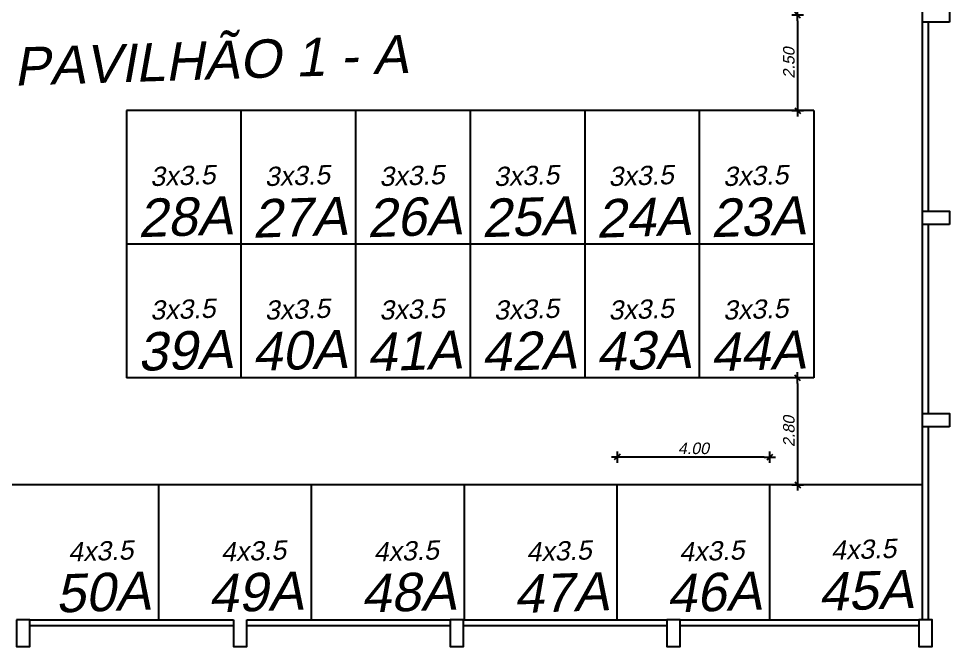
# Model space of a CAD drawing. Header units: metres. Extents: x 2113 to 5678, y -2764 to 956.
# Drawn here: x 3175.16 to 3199.53, y -2046.5 to -2030.06 of the extents above; entities that cross this region are included whole.
import ezdxf

# ---------------------------------------------------------------- set-up
doc = ezdxf.new("R2010")
doc.units = ezdxf.units.M
doc.header["$MEASUREMENT"] = 0
for name, color, linetype in [('_SETOR A', 1, 'Continuous'), ('PAREDE', 7, 'Continuous'), ('Pilares-Vigas', 5, 'Continuous')]:
    doc.layers.add(name, color=color, linetype=linetype)
doc.styles.add('util2000', font='arial.ttf', dxfattribs={"oblique": 12.000028})
doc.dimstyles.new('int_1-50_m_MS_50', dxfattribs={"dimscale": 0.05, "dimtxt": 3, "dimasz": 1.5, "dimexe": 1, "dimexo": 0, "dimgap": 0.75, "dimtad": 1, "dimzin": 1, "dimdsep": 46, "dimtxsty": 'util2000', "dimblk": '_U2_SETA01', "dimcen": 1.5, "dimse1": 1, "dimse2": 1, "dimclrd": 1, "dimclre": 1, "dimclrt": 1, "dimazin": 3, "dimtfac": 1, "dimtix": 1, "dimtmove": 1, "dimatfit": 3, "dimldrblk": '_U2_SETA02', "dimfxl": 1, "dimtzin": 12, "dimarcsym": 0})

# ---------------------------------------------------------------- blocks, each defined once
blk = doc.blocks.new('GINASIO')
at = {"layer": 'PAREDE', "ltscale": 5}
for p, q in [((3729.142, -1172.42), (3729.142, -1177.745)), ((3729.292, -1172.42), (3729.292, -1177.745)), ((3729.142, -1178.095), (3729.142, -1183.42)), ((3729.292, -1178.095), (3729.292, -1183.42)), ((3729.142, -1183.77), (3729.142, -1189.095)), ((3729.292, -1183.77), (3729.292, -1189.095)), ((3729.142, -1189.445), (3729.142, -1195.695)), ((3729.292, -1189.445), (3729.292, -1195.695)), ((3729.292, -1195.795), (3734.342, -1195.795)), ((3729.292, -1195.945), (3734.342, -1195.945)), ((3734.692, -1195.795), (3739.642, -1195.795)), ((3734.692, -1195.945), (3739.642, -1195.945)), ((3739.992, -1195.795), (3744.942, -1195.795)), ((3739.992, -1195.945), (3744.942, -1195.945))]:
    blk.add_line(p, q, dxfattribs=at)
at = {"layer": 'Pilares-Vigas'}
for points in [[(3729.292, -1172.07), (3728.592, -1172.07), (3728.592, -1172.42), (3729.292, -1172.42), (3729.292, -1172.07)], [(3729.292, -1177.745), (3728.592, -1177.745), (3728.592, -1178.095), (3729.292, -1178.095)], [(3729.292, -1183.42), (3728.592, -1183.42), (3728.592, -1183.77), (3729.292, -1183.77), (3729.292, -1183.42)], [(3729.292, -1189.095), (3728.592, -1189.095), (3728.592, -1189.445), (3729.292, -1189.445), (3729.292, -1189.095)], [(3729.292, -1195.695), (3728.592, -1195.695), (3728.592, -1196.045), (3729.292, -1196.045), (3729.292, -1195.695)], [(3734.342, -1196.495), (3734.342, -1195.795), (3734.692, -1195.795), (3734.692, -1196.495), (3734.342, -1196.495)], [(3739.642, -1196.495), (3739.642, -1195.795), (3739.992, -1195.795), (3739.992, -1196.495), (3739.642, -1196.495)], [(3744.942, -1196.495), (3744.942, -1195.795), (3745.292, -1195.795), (3745.292, -1196.495), (3744.942, -1196.495)]]:
    blk.add_lwpolyline(points, dxfattribs=at)
blk = doc.blocks.new('_U2_SETA01')
at = {"color": 0}
for p, q in [((-1, 0), (1, 0)), ((0, -1), (0, 1))]:
    blk.add_line(p, q, dxfattribs=at)
blk.add_line((-0.5, -0.5), (0.5, 0.5))
blk = doc.blocks.new('*D672')
at = {"layer": 'Defpoints', "color": 0, "ltscale": 0.3, "transparency": 16777216}
for p in [(3190.834, -2041.543), (3190.834, -2042.269), (3194.834, -2042.269)]:
    blk.add_point(p, dxfattribs=at)
at = {"layer": 'PAREDE', "color": 1, "lineweight": -2, "ltscale": 0.3, "transparency": 16777216}
blk.add_line((3194.684, -2041.543), (3190.984, -2041.543), dxfattribs=at)
at = {"layer": 'PAREDE', "color": 1, "lineweight": -2, "ltscale": 0.3, "transparency": 16777216, "xscale": 0.15, "yscale": 0.15, "zscale": 0.15, "rotation": 180}
blk.add_blockref('_U2_SETA01', (3190.834, -2041.543), dxfattribs=at)
at = {"layer": 'PAREDE', "color": 1, "lineweight": -2, "ltscale": 0.3, "transparency": 16777216, "xscale": 0.15, "yscale": 0.15, "zscale": 0.15}
blk.add_blockref('_U2_SETA01', (3194.834, -2041.543), dxfattribs=at)
at = {"layer": 'PAREDE', "color": 1, "ltscale": 0.3, "transparency": 16777216, "insert": (3192.834, -2041.315), "char_height": 0.3, "attachment_point": 5, "style": 'util2000'}
blk.add_mtext('4.00', dxfattribs=at)
blk = doc.blocks.new('_U2_SETA02')
blk.add_solid([(-1, -0.17), (0, 0), (-1, 0.17)])
blk = doc.blocks.new('*D674')
at = {"layer": 'Defpoints', "color": 0, "ltscale": 0.3, "transparency": 16777216}
for p in [(3195.632, -2029.969), (3195.56, -2032.469), (3195.632, -2032.469)]:
    blk.add_point(p, dxfattribs=at)
at = {"layer": 'PAREDE', "color": 1, "lineweight": -2, "ltscale": 0.3, "transparency": 16777216}
blk.add_line((3195.56, -2030.119), (3195.56, -2032.319), dxfattribs=at)
at = {"layer": 'PAREDE', "color": 1, "lineweight": -2, "ltscale": 0.3, "transparency": 16777216, "xscale": 0.15, "yscale": 0.15, "zscale": 0.15}
for p, rotation in [((3195.56, -2029.969), 90), ((3195.56, -2032.469), 270)]:
    blk.add_blockref('_U2_SETA01', p, dxfattribs=dict(at, rotation=rotation))
at = {"layer": 'PAREDE', "color": 1, "ltscale": 0.3, "transparency": 16777216, "insert": (3195.332, -2031.219), "char_height": 0.3, "attachment_point": 5, "rotation": 90, "style": 'util2000'}
blk.add_mtext('2.50', dxfattribs=at)
blk = doc.blocks.new('*D678')
at = {"layer": 'Defpoints', "color": 0, "ltscale": 0.3, "transparency": 16777216}
for p in [(3195.984, -2039.469), (3195.56, -2042.269), (3195.984, -2042.269)]:
    blk.add_point(p, dxfattribs=at)
at = {"layer": 'PAREDE', "color": 1, "lineweight": -2, "ltscale": 0.3, "transparency": 16777216}
blk.add_line((3195.56, -2039.619), (3195.56, -2042.119), dxfattribs=at)
at = {"layer": 'PAREDE', "color": 1, "lineweight": -2, "ltscale": 0.3, "transparency": 16777216, "xscale": 0.15, "yscale": 0.15, "zscale": 0.15}
for p, rotation in [((3195.56, -2039.469), 90), ((3195.56, -2042.269), 270)]:
    blk.add_blockref('_U2_SETA01', p, dxfattribs=dict(at, rotation=rotation))
at = {"layer": 'PAREDE', "color": 1, "ltscale": 0.3, "transparency": 16777216, "insert": (3195.332, -2040.869), "char_height": 0.3, "attachment_point": 5, "rotation": 90, "style": 'util2000'}
blk.add_mtext('2.80', dxfattribs=at)

msp = doc.modelspace()

# ---------------------------------------------------------------- linework, layer by layer
msp.add_line((3198.834, -2045.799), (3198.834, -2022.619))
at = {"layer": '_SETOR A'}
for p, q in [((3195.984, -2032.469), (3177.984, -2032.469)), ((3177.984, -2032.469), (3177.984, -2039.469)), ((3180.984, -2032.469), (3180.984, -2039.469)), ((3183.984, -2032.469), (3183.984, -2039.469)), ((3186.984, -2032.469), (3186.984, -2039.469)), ((3189.984, -2032.469), (3189.984, -2039.469)), ((3192.984, -2032.469), (3192.984, -2039.469)), ((3195.984, -2032.469), (3195.984, -2039.469)), ((3195.984, -2035.969), (3177.984, -2035.969)), ((3195.984, -2039.469), (3177.984, -2039.469)), ((3198.834, -2042.269), (3157.484, -2042.269)), ((3178.834, -2045.799), (3178.834, -2042.269)), ((3182.834, -2045.799), (3182.834, -2042.269)), ((3186.834, -2045.799), (3186.834, -2042.269)), ((3190.834, -2045.799), (3190.834, -2042.269)), ((3194.834, -2045.799), (3194.834, -2042.269))]:
    msp.add_line(p, q, dxfattribs=at)

# ---------------------------------------------------------------- block references
at = {"layer": '_SETOR A', "rotation": 89.99999999998815}
msp.add_blockref('GINASIO', (2003.039, -5775.092), dxfattribs=at)

# ---------------------------------------------------------------- texts
at = {"layer": '_SETOR A', "char_height": 0.7, "attachment_point": 7, "rotation": 1.847, "style": 'util2000'}
for s, insert, width in [('{\\f@Arial Unicode MS|b0|i0|c0|p34;\\P\\H1.4286x;PAVILHÃO 1 - A}', (3175.049, -2031.831), 16.46378), ('{\\f@Arial Unicode MS|b0|i0|c0|p34;\\P\\H1.4286x;28A}', (3178.291, -2035.8), 1.45529), ('{\\f@Arial Unicode MS|b0|i0|c0|p34;\\P\\H1.4286x;27A}', (3181.291, -2035.8), 1.45529), ('{\\f@Arial Unicode MS|b0|i0|c0|p34;\\P\\H1.4286x;26A}', (3184.291, -2035.8), 1.45529), ('{\\f@Arial Unicode MS|b0|i0|c0|p34;\\P\\H1.4286x;25A}', (3187.291, -2035.8), 1.45529), ('{\\f@Arial Unicode MS|b0|i0|c0|p34;\\P\\H1.4286x;24A}', (3190.291, -2035.8), 1.45529), ('{\\f@Arial Unicode MS|b0|i0|c0|p34;\\P\\H1.4286x;23A}', (3193.291, -2035.8), 1.45529), ('{\\f@Arial Unicode MS|b0|i0|c0|p34;\\P\\H1.4286x;39A}', (3178.291, -2039.3), 1.45529), ('{\\f@Arial Unicode MS|b0|i0|c0|p34;\\P\\H1.4286x;40A}', (3181.291, -2039.3), 1.45529), ('{\\f@Arial Unicode MS|b0|i0|c0|p34;\\P\\H1.4286x;41A}', (3184.291, -2039.3), 1.45529), ('{\\f@Arial Unicode MS|b0|i0|c0|p34;\\P\\H1.4286x;42A}', (3187.291, -2039.3), 1.45529), ('{\\f@Arial Unicode MS|b0|i0|c0|p34;\\P\\H1.4286x;43A}', (3190.291, -2039.3), 1.45529), ('{\\f@Arial Unicode MS|b0|i0|c0|p34;\\P\\H1.4286x;44A}', (3193.291, -2039.3), 1.45529), ('{\\f@Arial Unicode MS|b0|i0|c0|p34;\\P\\H1.4286x;50A}', (3176.141, -2045.63), 1.45529), ('{\\f@Arial Unicode MS|b0|i0|c0|p34;\\P\\H1.4286x;49A}', (3180.141, -2045.63), 1.45529), ('{\\f@Arial Unicode MS|b0|i0|c0|p34;\\P\\H1.4286x;48A}', (3184.141, -2045.63), 1.45529), ('{\\f@Arial Unicode MS|b0|i0|c0|p34;\\P\\H1.4286x;47A}', (3188.141, -2045.63), 1.45529), ('{\\f@Arial Unicode MS|b0|i0|c0|p34;\\P\\H1.4286x;46A}', (3192.141, -2045.63), 1.45529), ('{\\f@Arial Unicode MS|b0|i0|c0|p34;\\P\\H1.4286x;45A}', (3196.117, -2045.588), 1.45529)]:
    msp.add_mtext(s, dxfattribs=dict(at, insert=insert, width=width))
at = {"layer": '_SETOR A', "char_height": 0.5, "attachment_point": 7, "rotation": 1.847, "style": 'util2000'}
for s, insert in [('{\\f@Arial Unicode MS|b0|i0|c0|p34;3x3.5}', (3178.613, -2034.454)), ('{\\f@Arial Unicode MS|b0|i0|c0|p34;3x3.5}', (3181.613, -2034.454)), ('{\\f@Arial Unicode MS|b0|i0|c0|p34;3x3.5}', (3184.613, -2034.454)), ('{\\f@Arial Unicode MS|b0|i0|c0|p34;3x3.5}', (3187.613, -2034.454)), ('{\\f@Arial Unicode MS|b0|i0|c0|p34;3x3.5}', (3190.613, -2034.454)), ('{\\f@Arial Unicode MS|b0|i0|c0|p34;3x3.5}', (3193.613, -2034.454)), ('{\\f@Arial Unicode MS|b0|i0|c0|p34;3x3.5}', (3178.613, -2037.954)), ('{\\f@Arial Unicode MS|b0|i0|c0|p34;3x3.5}', (3181.613, -2037.954)), ('{\\f@Arial Unicode MS|b0|i0|c0|p34;3x3.5}', (3184.613, -2037.954)), ('{\\f@Arial Unicode MS|b0|i0|c0|p34;3x3.5}', (3187.613, -2037.954)), ('{\\f@Arial Unicode MS|b0|i0|c0|p34;3x3.5}', (3190.613, -2037.954)), ('{\\f@Arial Unicode MS|b0|i0|c0|p34;3x3.5}', (3193.613, -2037.954)), ('{\\f@Arial Unicode MS|b0|i0|c0|p34;4x3.5}', (3176.463, -2044.284)), ('{\\f@Arial Unicode MS|b0|i0|c0|p34;4x3.5}', (3180.463, -2044.284)), ('{\\f@Arial Unicode MS|b0|i0|c0|p34;4x3.5}', (3184.463, -2044.284)), ('{\\f@Arial Unicode MS|b0|i0|c0|p34;4x3.5}', (3188.463, -2044.284)), ('{\\f@Arial Unicode MS|b0|i0|c0|p34;4x3.5}', (3192.463, -2044.284)), ('{\\f@Arial Unicode MS|b0|i0|c0|p34;4x3.5}', (3196.44, -2044.242))]:
    msp.add_mtext(s, dxfattribs=dict(at, insert=insert))

# ---------------------------------------------------------------- dimensions: what is measured, and where the dimension line sits
at = {"layer": 'PAREDE', "ltscale": 0.3}
for base, p1, p2, picture, middle in [((3195.56, -2032.469), (3195.632, -2029.969), (3195.632, -2032.469), '*D674', (3195.332, -2031.219)), ((3195.56, -2042.269), (3195.984, -2039.469), (3195.984, -2042.269), '*D678', (3195.332, -2040.869))]:
    dim = msp.add_linear_dim(base=base, p1=p1, p2=p2, angle=90, dimstyle='int_1-50_m_MS_50', override={"dimscale": 0.1, "dimtad": 3}, dxfattribs=at)
    dim.commit()
    dim.dimension.update_dxf_attribs({"geometry": picture, "text_midpoint": middle})
dim = msp.add_linear_dim(base=(3190.834, -2041.543), p1=(3194.834, -2042.269), p2=(3190.834, -2042.269), dimstyle='int_1-50_m_MS_50', override={"dimscale": 0.1, "dimtad": 3}, dxfattribs=at)
dim.commit()
dim.dimension.update_dxf_attribs({"geometry": '*D672', "text_midpoint": (3192.834, -2041.315)})

doc.saveas('drawing.dxf')
